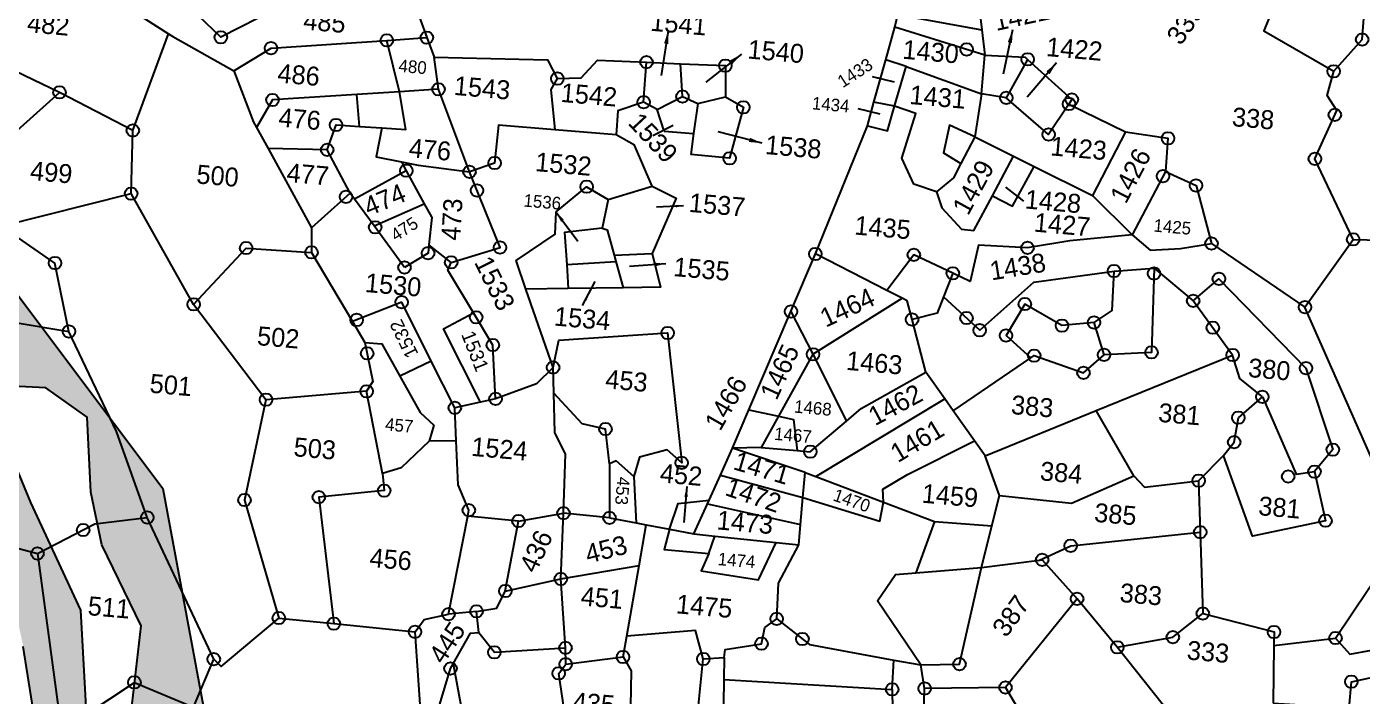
# Model space of a CAD drawing. Header units: metres. Extents: x 34 to 305800, y 82 to 1943652.
# Drawn here: x 302826.8 to 303323.5, y 1941229.6 to 1941478.6 of the extents above; entities that cross this region are included whole.
import ezdxf

# ---------------------------------------------------------------- set-up
doc = ezdxf.new("R2010")
doc.units = ezdxf.units.M
doc.header["$LTSCALE"] = 0.3
doc.header["$MEASUREMENT"] = 0
doc.layers.get('0').update_dxf_attribs({"linetype": 'CONTINUOUS'})
for name, color, linetype in [('POLY_HATCH', 12, 'CONTINUOUS'), ('POLY_PARCEL', 6, 'CONTINUOUS'), ('SYM_ARROW', 1, 'CONTINUOUS'), ('SYM_STONE', 1, 'CONTINUOUS'), ('TEXT_PARCEL', 7, 'CONTINUOUS')]:
    doc.layers.add(name, color=color, linetype=linetype)
doc.styles.add('TEXT_MAP', font='KRDEV050.TTF')
doc.dimstyles.get("Standard").update_dxf_attribs({"dimtxt": 0.18, "dimasz": 0.18, "dimexe": 0.18, "dimexo": 0.0625, "dimgap": 0.09, "dimtad": 0, "dimtih": 1, "dimtoh": 1, "dimdec": 4, "dimzin": 0, "dimdsep": 46, "dimtxsty": 'Standard', "dimcen": 0.09, "dimadec": 0, "dimazin": 0, "dimtfac": 1, "dimtdec": 4, "dimtofl": 0, "dimtmove": 0, "dimatfit": 3, "dimfxl": 1, "dimtolj": 1, "dimtzin": 0, "dimarcsym": 0})

# ---------------------------------------------------------------- blocks, each defined once
blk = doc.blocks.new('STONE')
blk.add_circle((0, 0), 0.851)
blk = doc.blocks.new('TEXTARROW')
blk.add_leader([(0.04, -0.01), (8.68, -0.01)], dimstyle='Standard', override={"dimtxt": 2.5, "dimasz": 2.5, "dimexe": 1.25, "dimexo": 0.625, "dimgap": 0.625, "dimtad": 1, "dimtih": 0, "dimtoh": 0, "dimzin": 8, "dimcen": 2.5, "dimtofl": 1})
blk = doc.blocks.new('RS')
at = {"layer": 'POLY_HATCH', "ltscale": 10}
h = blk.add_hatch(dxfattribs=at)
h.set_pattern_fill('ZIGZAG', color=256, scale=10, style=0)
h.set_pattern_definition([(0, (0, 0), (1.25, 1.25), [1.25, -1.25]), (90, (1.25, 0), (-1.25, 1.25), [1.25, -1.25])])
h.paths.add_polyline_path([(163.43, 127.71), (171.9, 102.72), (178.05, 102.04), (180.02, 90), (187.24, 83.65), (193.41, 88.96), (196.13, 103.87), (190.55, 119.55), (184.19, 142.49), (168.75, 159.72), (158.76, 179.81), (155.78, 199.64), (147.89, 218.79), (137.52, 228.03), (132.96, 225.17), (124.42, 222.32), (118.79, 216.63), (124.33, 199.62), (136.57, 182.53), (140.98, 170.92), (155, 150.39)])
h.paths.add_polyline_path([(160.45, 151.48), (157.51, 154.9), (155.8, 161.52), (152.61, 165.44), (147.47, 168.87), (145.75, 175.48), (141.09, 181.36), (136.68, 192.87), (138.64, 194.1), (138.15, 196.55), (130.31, 200.47), (127.13, 206.59), (123.94, 213.69), (124.68, 215.41), (126.39, 215.41), (129.09, 207.57), (130.31, 202.92), (134.97, 202.18), (139.62, 199.98), (144.53, 195.81), (147.47, 191.4), (152.12, 180.38), (157.51, 176.71), (162.17, 170.58), (165.6, 162.01), (169.27, 156.86), (164.37, 156.86)], flags=16)
h.paths.add_polyline_path([(162.9, 147.31), (163.9, 149.13), (168.31, 139.09), (172.23, 126.35), (174.43, 117.53), (180.56, 114.59), (179.09, 118.27), (177.38, 130.27), (171.74, 140.07), (168.55, 146.19), (165.86, 150.85), (172.23, 151.09), (176.39, 148.64), (177.38, 141.54), (178.85, 136.64), (183.26, 129.29), (183.01, 120.96), (189.38, 114.35), (192.08, 103.82), (189.38, 104.06), (186.93, 108.47), (182.52, 110.92), (175.17, 112.88), (171.74, 119.74), (169.76, 125.02), (164.86, 138)], flags=16)
h.paths.add_polyline_path([(153.35, 190.18), (149.67, 196.3), (143.3, 202.92), (135.21, 204.88), (133.99, 211.98), (128.6, 218.59), (132.76, 221.29), (134.23, 218.84), (138.64, 211.24), (145.26, 206.1), (152.37, 202.92), (154.57, 196.3)], flags=16)
at = {"layer": 'POLY_HATCH'}
blk.add_lwpolyline([(137.52, 228.03), (147.89, 218.79), (155.78, 199.64), (158.76, 179.81), (168.75, 159.72), (184.19, 142.49), (190.55, 119.55), (196.13, 103.87), (193.41, 88.96), (187.24, 83.65), (180.02, 90), (178.05, 102.04), (171.9, 102.72), (163.43, 127.71), (155, 150.39), (140.98, 170.92), (136.57, 182.53), (124.33, 199.62), (118.79, 216.63), (124.42, 222.32), (132.96, 225.17)], close=True, dxfattribs=at)
at = {"layer": 'POLY_HATCH', "ltscale": 10}
for points in [[(171.74, 119.74), (175.17, 112.88), (182.52, 110.92), (186.93, 108.47), (189.38, 104.06), (192.08, 103.82), (189.38, 114.35), (183.01, 120.96), (183.26, 129.29), (178.85, 136.64), (177.38, 141.54), (176.39, 148.64), (172.23, 151.09), (165.86, 150.85)], [(168.55, 146.19), (171.74, 140.07), (177.38, 130.27), (179.09, 118.27), (180.56, 114.59), (174.43, 117.53), (172.23, 126.35)]]:
    blk.add_lwpolyline(points, dxfattribs=at)
at = {"layer": 'POLY_PARCEL'}
for points in [[(291.87, 191.76), (294.31, 195.01), (294.28, 198.65), (299.25, 200.61), (298.71, 204.81), (295.66, 204.08), (294.42, 205.91)], [(171.09, 179.23), (157.08, 184.5), (156.31, 197.34), (164.13, 199.37)], [(249.84, 192.33), (250.59, 197.38)], [(285.6, 197.29), (284.92, 195.01), (291.87, 191.76)], [(165.53, 196.46), (167.26, 192.87), (180.97, 185.7)], [(252.11, 195.24), (251.94, 193.36), (258.12, 192.77)], [(257.74, 194.61), (258.12, 192.77)], [(249.25, 189.14), (249.84, 192.33)], [(258.61, 190.42), (249.84, 192.33)], [(258.12, 192.77), (258.61, 190.42)], [(295.1, 175.97), (290.81, 183.3), (292.49, 188.06), (291.45, 189.41), (291.87, 191.76)], [(192.89, 190.17), (185.95, 185.79), (181.35, 189.52)], [(204.02, 190.66), (205.51, 187.46)], [(258.61, 190.42), (262.48, 190.54), (262.72, 190.36)], [(258.62, 186.72), (258.61, 190.42)], [(262.72, 190.36), (261.01, 186.54)], [(262.72, 190.36), (267.25, 186.91), (267.01, 186.46)], [(248.49, 185.02), (249.25, 189.14)], [(251.24, 188.68), (249.25, 189.14)], [(250.48, 184.81), (251.24, 188.68)], [(251.24, 188.68), (258.62, 186.72)], [(201.73, 186.87), (205.51, 187.46)], [(205.51, 187.46), (206.36, 185.65)], [(226.57, 186.94), (229.82, 187.08)], [(229.82, 187.08), (234.08, 187.27), (234.35, 184.31)], [(230.27, 183.98), (229.82, 187.08)], [(187.45, 182.72), (190.81, 185.17), (201.73, 186.87)], [(203.35, 182.09), (201.73, 186.87)], [(206.36, 185.65), (217.16, 186.36), (218.23, 184.65)], [(218.23, 184.65), (220.49, 184.93), (221.9, 186.74), (226.57, 186.94)], [(226.62, 183.12), (226.57, 186.94)], [(258.62, 186.72), (258.34, 182.58)], [(261.01, 186.54), (258.62, 186.72)], [(267.01, 186.46), (265.33, 183.41), (261.01, 186.54)], [(267.01, 186.46), (272.6, 184.28)], [(178.37, 176.22), (180.97, 185.7)], [(180.97, 185.7), (181.39, 185.48), (187.45, 182.72)], [(207.05, 182.65), (206.36, 185.65)], [(218.23, 184.65), (217.71, 183.55), (218.41, 179.77)], [(248.07, 182.74), (248.49, 185.02)], [(248.07, 182.74), (250.01, 182.41), (250.48, 184.81)], [(250.48, 184.81), (248.49, 185.02)], [(255.17, 177.03), (252.95, 177.59), (251.58, 179.94), (252.56, 184.31), (250.48, 184.81)], [(227.96, 182.55), (230.27, 183.98)], [(230.27, 183.98), (231.77, 183.46)], [(234.35, 184.31), (236.13, 183.46), (235.25, 178.51), (231.53, 178.54)], [(231.77, 183.46), (231.63, 180.55)], [(231.77, 183.46), (234.35, 184.31)], [(258.34, 182.58), (255.84, 183.47), (255.5, 180.78), (257.25, 179.93)], [(272.6, 184.28), (270, 177.98)], [(272.6, 184.28), (276.69, 184.03), (276.73, 180.87)], [(187.45, 182.72), (189.77, 178.01), (190.1, 177.52)], [(203.35, 182.09), (199.34, 181.48)], [(201.97, 178.53), (204.29, 178.58), (203.35, 182.09)], [(207.05, 182.65), (203.35, 182.09)], [(210.67, 175.08), (207.05, 182.65)], [(226.62, 183.12), (224.24, 182.08), (224.28, 179.79)], [(227.96, 182.55), (226.62, 183.12)], [(228.81, 180.53), (227.96, 182.55)], [(244.18, 170.14), (248.07, 182.74)], [(258.34, 182.58), (257.25, 179.93)], [(258.34, 182.58), (262.17, 181.07)], [(199.34, 181.48), (191.38, 180.27), (190.1, 177.52)], [(199.85, 178.47), (199.34, 181.48)], [(260.5, 177.13), (262.17, 181.07)], [(262.17, 181.07), (264.24, 180.25)], [(276.73, 180.87), (274.09, 174.57)], [(276.73, 180.87), (279.75, 179.79), (281.69, 174.4)], [(218.41, 179.77), (213.05, 179.74), (212.98, 176.12), (210.67, 175.08)], [(224.28, 179.79), (218.41, 179.77)], [(228.14, 175.22), (226.11, 178.98), (224.28, 179.79)], [(228.81, 180.53), (231.63, 180.55)], [(231.63, 180.55), (231.53, 178.54)], [(257.25, 179.93), (256.65, 178.49), (255.17, 177.03)], [(260.5, 177.13), (262.48, 176.31), (264.24, 180.25)], [(264.24, 180.25), (270, 177.98)], [(164.53, 172.24), (171.09, 179.23)], [(178.37, 176.22), (171.09, 179.23)], [(196.98, 175.99), (197.61, 178.42), (199.85, 178.47)], [(199.85, 178.47), (201.97, 178.53)], [(201.97, 178.53), (201.7, 175.72), (204.13, 175.45)], [(190.1, 177.52), (191.37, 175.61)], [(255.17, 177.03), (255.81, 175.56), (257.83, 173.69), (259.02, 173.69), (260.5, 177.13)], [(270, 177.98), (274.09, 174.57)], [(178.74, 170.21), (178.37, 176.22)], [(196.98, 175.99), (191.37, 175.61)], [(199.52, 172.08), (196.98, 175.99)], [(295.1, 175.97), (300.45, 176.3), (302.95, 173), (300.11, 170.2), (302.44, 167.96), (304.83, 169.58), (308.47, 163.48), (308.22, 161.3), (309.54, 155.92), (303, 153.23), (300.9, 155.98), (298.74, 155.25), (291.09, 169.14)], [(291.09, 169.14), (295.1, 175.97)], [(191.37, 175.61), (196.14, 168.46)], [(204.66, 174.66), (199.99, 171.54)], [(204.13, 175.45), (205.73, 175.28), (210.67, 175.08)], [(204.13, 175.45), (204.66, 174.66)], [(204.66, 174.66), (206.64, 171.67)], [(209.68, 166.33), (214.19, 168.15), (210.67, 175.08)], [(217, 164.42), (215.82, 167.06), (219.32, 169.88), (219.23, 171.99), (221.91, 174.63), (224.05, 173.58)], [(224.05, 173.58), (228.14, 175.22)], [(228.14, 175.22), (230.49, 174.28), (228.67, 168.82)], [(274.09, 174.57), (268.21, 173.5), (264.26, 172.47), (259.59, 172.32), (259.09, 168.81), (257.39, 169.44)], [(274.09, 174.57), (275.92, 173.28), (278.8, 173.67), (281.69, 174.4)], [(281.69, 174.4), (291.09, 169.14)], [(224.05, 173.58), (223.73, 170.82)], [(199.52, 172.08), (196.14, 168.46)], [(199.99, 171.54), (199.52, 172.08)], [(202.06, 169.16), (199.99, 171.54)], [(202.06, 169.16), (206.64, 171.67)], [(206.64, 171.67), (207.47, 170.42), (207.42, 167.82)], [(223.73, 170.82), (220.2, 170.11), (220.66, 167.08)], [(223.73, 170.82), (224.23, 170.7), (225.1, 168.36)], [(257.39, 169.44), (253.53, 170.87), (251.26, 167.27)], [(256.7, 167.12), (260.41, 164.26), (265.15, 169.28), (272.67, 170.99)], [(271.2, 165.94), (272.82, 167.23), (272.67, 170.99)], [(276.46, 171.58), (276.9, 163.58), (272.41, 162.95)], [(272.67, 170.99), (276.46, 171.58)], [(276.46, 171.58), (280.43, 168.82)], [(280.43, 168.82), (282.69, 171.11), (291.69, 163.36), (294.92, 155.85), (293.36, 153.61)], [(166.7, 166.06), (178.74, 170.21)], [(185.58, 160.22), (178.74, 170.21)], [(242.34, 164.48), (244.18, 170.14)], [(251.26, 167.27), (244.18, 170.14)], [(257.39, 169.44), (256.7, 167.12)], [(196.14, 168.46), (196.34, 166.13)], [(205.29, 165.46), (202.06, 169.16)], [(225.1, 168.36), (228.67, 168.82)], [(225.1, 168.36), (225.31, 167.79)], [(228.67, 168.82), (229.76, 165.71), (226.21, 165.34)], [(284.62, 164), (280.43, 168.82)], [(207.42, 167.82), (207.41, 167.01), (205.29, 165.46)], [(209.68, 166.33), (207.42, 167.82)], [(220.66, 167.08), (225.31, 167.79)], [(220.66, 167.08), (221, 164.81)], [(225.31, 167.79), (226.21, 165.34)], [(252.79, 166.65), (251.26, 167.27)], [(256.7, 167.12), (256.23, 165.52), (253.9, 164.72)], [(271.2, 165.94), (268.18, 165.38), (264.47, 167.12), (262.95, 163.98), (265.49, 162.06)], [(173.97, 156.62), (172.07, 162.99), (166.7, 166.06)], [(185.58, 160.22), (190.1, 166), (196.34, 166.13)], [(196.34, 166.13), (200.8, 159.9)], [(212.22, 161.72), (209.43, 165.56), (209.68, 166.33)], [(244.78, 160.6), (252.79, 166.65)], [(253.9, 164.72), (253.29, 166.45), (252.79, 166.65)], [(272.41, 162.95), (271.2, 165.94)], [(221, 164.81), (217, 164.42)], [(220.22, 157.2), (217, 164.42)], [(226.21, 165.34), (221, 164.81)], [(239.16, 154.8), (242.34, 164.48)], [(242.34, 164.48), (244.78, 160.6)], [(255.64, 159.84), (253.9, 164.72)], [(265.49, 162.06), (265.79, 162.3), (270.61, 161.07), (272.41, 162.95)], [(272.13, 157.6), (284.62, 164)], [(287.79, 160.28), (285.51, 161.83), (284.62, 164)], [(205.31, 162.14), (200.8, 159.9)], [(208.61, 156.79), (205.31, 162.14)], [(213.62, 153.31), (209.49, 159.96), (212.22, 161.72)], [(215.02, 153.75), (214.32, 158.83), (212.22, 161.72)], [(258.57, 156.38), (265.49, 162.06)], [(220.22, 157.2), (220.53, 159.84), (230.81, 161.42), (233.22, 149.21), (231.72, 150.33), (229.17, 149.39), (228.79, 147.51)], [(244.78, 160.6), (242.02, 154.44)], [(244.78, 160.6), (248.5, 154.53)], [(193.23, 151.77), (185.58, 160.22)], [(200.8, 159.9), (202.15, 158.03)], [(248.5, 154.53), (249.8, 155.85), (255.64, 159.84)], [(257.65, 157.47), (255.64, 159.84)], [(284.58, 154.38), (285.49, 155.74), (285.68, 158.1), (287.79, 160.28)], [(287.79, 160.28), (291.62, 153.23), (293.36, 153.61)], [(202.15, 158.03), (203.77, 158.03), (205.75, 155.11)], [(202.15, 158.03), (203.24, 154.37), (202.72, 153.4)], [(152.67, 149.13), (168.8, 157.02), (173.97, 156.62)], [(182.94, 139.61), (179.31, 147.51), (173.97, 156.62)], [(208.61, 156.79), (205.75, 155.11)], [(211.22, 152.56), (208.61, 156.79)], [(220.22, 157.2), (218.77, 155.51), (215.02, 153.75)], [(220.49, 154.77), (220.22, 157.2)], [(246.07, 149.03), (257.65, 157.47)], [(258.57, 156.38), (257.65, 157.47)], [(261.96, 152.38), (272.13, 157.6)], [(276.24, 151.72), (272.13, 157.6)], [(260.82, 153.73), (258.57, 156.38)], [(205.75, 155.11), (207.97, 151.84), (209.38, 150.74), (209.08, 149.18)], [(226.38, 148.51), (225.7, 151.79), (223.44, 152.09), (220.49, 154.77)], [(222.41, 143.46), (222.11, 149.09), (220.91, 151.03), (220.49, 154.77)], [(237.93, 151.03), (239.16, 154.8)], [(239.16, 154.8), (242.02, 154.44)], [(242.02, 154.44), (240.63, 151.33)], [(242.02, 154.44), (243.46, 154.25), (244.09, 151.33)], [(244.09, 151.33), (245.33, 151.33), (248.5, 154.53)], [(284.58, 154.38), (282.43, 151.79)], [(293.36, 153.61), (294.8, 149.04), (288.01, 146.98), (284.58, 154.38)], [(202.72, 153.4), (193.23, 151.77)], [(204.89, 145.72), (202.72, 153.4)], [(213.62, 153.31), (211.22, 152.56)], [(215.02, 153.75), (213.62, 153.31)], [(252.68, 147.16), (252.51, 148.39), (254.74, 149.97), (260.82, 153.73)], [(261.96, 152.38), (260.82, 153.73)], [(193.23, 151.77), (192.03, 142.07), (196.26, 131.16)], [(211.62, 149.45), (211.22, 152.56)], [(263.66, 148.75), (261.96, 152.38)], [(263.66, 148.75), (270.55, 148.6), (276.24, 151.72)], [(276.24, 151.72), (277.35, 150.73), (282.43, 151.79)], [(282.43, 151.79), (283.01, 146.92)], [(236.99, 148.37), (237.93, 151.03)], [(240.63, 151.33), (237.93, 151.03)], [(245.01, 149.33), (237.93, 151.03)], [(240.63, 151.33), (244.09, 151.33)], [(209.08, 149.18), (206.63, 146.43), (204.89, 145.72)], [(211.62, 149.45), (209.08, 149.18)], [(213.34, 142.39), (213.4, 142.96), (212.19, 145.27), (211.62, 149.45)], [(245.01, 149.33), (246.07, 149.03)], [(245.01, 146.94), (245.01, 149.33)], [(246.07, 149.03), (252.68, 147.16)], [(228.79, 147.51), (226.99, 148.86), (226.38, 148.51)], [(226.38, 148.51), (226.82, 143.4)], [(236.12, 145.9), (236.99, 148.37)], [(236.99, 148.37), (245.01, 146.94)], [(263.19, 145.8), (263.66, 148.75)], [(296.72, 137.99), (302.11, 147.77), (306.57, 148.58), (310.42, 139.95)], [(228.79, 147.51), (229.38, 143.14)], [(245.01, 146.94), (252.5, 145.32), (252.68, 147.16)], [(245.01, 144.33), (245.01, 146.94)], [(252.68, 147.16), (257.68, 145.75)], [(267.97, 142.93), (270.83, 144.56), (283.01, 146.92)], [(283.01, 146.92), (283.93, 139.23)], [(204.89, 145.72), (205.2, 144.12), (199.06, 142.96), (201.52, 131.08)], [(232.61, 142.82), (233.23, 145.32), (236.12, 145.9)], [(234.96, 142.58), (236, 145.55)], [(236, 145.55), (236.12, 145.9)], [(236, 145.55), (245.01, 144.33)], [(257.68, 145.75), (256.36, 140.71)], [(257.68, 145.75), (263.19, 145.8)], [(262.54, 141.75), (263.19, 145.8)], [(245.01, 142.4), (245.01, 144.33)], [(218.2, 142.34), (222.41, 143.46)], [(222.7, 137.2), (222.41, 143.46)], [(226.82, 143.4), (222.41, 143.46)], [(226.82, 143.4), (229.38, 143.14)], [(229.38, 143.14), (230.37, 143.04)], [(230.02, 139.12), (230.37, 143.04)], [(230.37, 143.04), (232.61, 142.82)], [(232.61, 142.82), (232.28, 140.84), (236.54, 140.84)], [(232.61, 142.82), (234.96, 142.58)], [(234.96, 142.58), (236.97, 142.54)], [(236.54, 140.84), (236.97, 142.54)], [(236.97, 142.54), (242.83, 142.44)], [(262.54, 141.75), (267.97, 142.93)], [(267.97, 142.93), (268.23, 142.99), (271.87, 139.58)], [(212.33, 132.93), (213.34, 142.39)], [(218.2, 142.34), (213.34, 142.39)], [(217.53, 135.59), (218.2, 142.34)], [(236.54, 140.84), (235.96, 139.14), (241.47, 138.75), (242.83, 142.44)], [(242.83, 142.44), (245.01, 142.4)], [(243.52, 135.19), (243.4, 138.6), (245.01, 142.4)], [(256.36, 140.71), (262.54, 141.75)], [(257.58, 132.01), (261.25, 132.4), (262.54, 141.75)], [(257.58, 132.01), (252.94, 137.75), (254.42, 140.38), (256.36, 140.71)], [(172.81, 135.28), (178.02, 138.57), (182.94, 139.61)], [(190.42, 126.71), (182.94, 139.61)], [(222.7, 137.2), (230.02, 139.12)], [(229.43, 132.32), (230.02, 139.12)], [(271.87, 139.58), (265.81, 130.57)], [(276.09, 135.31), (271.87, 139.58)], [(276.09, 135.31), (281.27, 136.73), (283.93, 139.23)], [(283.93, 139.23), (290.84, 138.06), (290.93, 136.78)], [(290.93, 136.78), (296.72, 137.99)], [(291.34, 131.29), (298.59, 131.49), (298.59, 133.98), (304.83, 135.92), (304.3, 138.26)], [(296.72, 137.99), (298.21, 136.58), (304.3, 138.26)], [(158.65, 134.58), (168.18, 136.79), (169.56, 135.85), (172.81, 135.28)], [(217.53, 135.59), (222.7, 137.2)], [(223.71, 130.7), (222.7, 137.2)], [(290.93, 136.78), (291.34, 131.29)], [(172.81, 135.28), (176.42, 119.28)], [(214.97, 133.42), (216.88, 133.89), (217.53, 135.59)], [(238.87, 131.09), (238.87, 131.86), (242.28, 132.71), (242.47, 134.26), (243.52, 135.19)], [(243.52, 135.19), (246.86, 133.02), (254.98, 132.25)], [(290.27, 116.83), (289.41, 117.44), (283.59, 119.18), (288.9, 124.63), (287.59, 130.19), (283.8, 127.18), (276.09, 135.31)], [(209.3, 130.97), (210.06, 132.21), (212.33, 132.93)], [(214.97, 133.42), (212.33, 132.93)], [(215.35, 131.42), (214.97, 133.42)], [(236.89, 130.78), (235.92, 133.41), (229.43, 132.32)], [(190.42, 126.71), (191.18, 126.09), (196.26, 131.16)], [(196.26, 131.16), (201.52, 131.08)], [(201.52, 131.08), (209.3, 130.97)], [(213.19, 128.26), (214.56, 131.31), (215.35, 131.42)], [(215.35, 131.42), (217, 129.69), (223.71, 130.7)], [(229.25, 130.31), (229.43, 132.32)], [(236.89, 130.78), (238.87, 131.09)], [(238.87, 131.09), (239.02, 129.01)], [(254.98, 132.25), (257.58, 132.01)], [(255.07, 129.46), (254.98, 132.25)], [(258.14, 129.81), (257.58, 132.01)], [(211.18, 119.11), (209.3, 130.97)], [(223.87, 129.15), (223.71, 130.7)], [(223.87, 129.15), (229.25, 130.31)], [(229.25, 130.31), (230.15, 129.07), (230.7, 120.63)], [(236.74, 119.32), (236.89, 130.78)], [(265.81, 130.57), (258.14, 129.81)], [(258.29, 126.75), (258.14, 129.81)], [(265.81, 130.57), (273.76, 119.43), (270.59, 116.55)], [(225.3, 119.78), (223.28, 128.22), (223.87, 129.15)], [(239.02, 129.01), (255.07, 129.46)], [(239.02, 129.01), (239.36, 124.35)], [(255.07, 129.46), (255.46, 125.59)], [(211.18, 119.11), (212.97, 127.78), (213.19, 128.26)], [(213.19, 128.26), (217.59, 112.25)], [(188.88, 121.99), (190.42, 126.71)], [(176.55, 118.67), (183.08, 123.86), (188.88, 121.99)]]:
    blk.add_lwpolyline(points, dxfattribs=at)
at = {"layer": 'SYM_ARROW'}
for p, xscale, yscale, zscale, rotation in [((261.06, 193.07), 0.5, 0.5, 0.5, 262.869985693514), ((228.37, 190.13), 0.5, 0.5, 0.5, 265.9916927002059), ((265.51, 190.29), 0.5, 0.5, 0.5, 234.3254680189724), ((235.53, 188.51), 0.5, 0.5, 0.5, 223.358339045208), ((248.08, 187.44), 0.25, 0.25, 0.25, 352.0007575722863), ((247, 184.29), 0.25, 0.25, 0.25, 352.0007575722863), ((227.77, 180.03), 0.25, 0.25, 0.25, 32.21084543946653), ((238.23, 180.21), 0.5, 0.5, 0.5, 170.7199799899972), ((263.55, 176.88), 0.25, 0.25, 0.25, 147.8225512100562), ((231.29, 173.63), 0.3, 0.3, 0.3, 188.2203955389308), ((219.21, 171.97), 0.4, 0.4, 0.4, 312.0714714925571), ((230.08, 167.98), 0.4, 0.4, 0.4, 189.253127708766), ((222.49, 163.31), 0.3, 0.3, 0.3, 67.36421610105053), ((233.91, 147.03), 0.3999999999999915, 0.3999999999999915, 0.3999999999999915, 270)]:
    blk.add_blockref('TEXTARROW', p, dxfattribs=dict(at, xscale=xscale, yscale=yscale, zscale=zscale, rotation=rotation))
at = {"layer": 'SYM_STONE', "xscale": 0.7, "yscale": 0.7, "zscale": 0.7}
for p in [(294.31, 195.01), (291.87, 191.76), (256.85, 190.8), (262.72, 190.36), (201.73, 186.87), (205.51, 187.46), (226.57, 186.94), (234.08, 187.27), (261.01, 186.54), (267.25, 186.91), (292.34, 187.64), (185.95, 185.79), (267.01, 186.46), (190.81, 185.17), (218.23, 184.65), (230.27, 183.98), (276.69, 184.03), (226.62, 183.12), (236.13, 183.46), (265.33, 183.41), (290.81, 183.3), (207.05, 182.65), (191.38, 180.27), (276.53, 180.4), (171.09, 179.23), (279.75, 179.79), (197.61, 178.42), (235.25, 178.51), (178.37, 176.22), (196.98, 175.99), (210.67, 175.08), (212.98, 176.12), (295.1, 175.97), (204.66, 174.66), (221.91, 174.63), (281.69, 174.4), (211.54, 173.37), (199.15, 171.68), (264.26, 172.47), (178.74, 170.21), (244.18, 170.14), (253.53, 170.87), (272.67, 170.99), (276.49, 171.09), (282.69, 171.11), (202.18, 169.03), (257.39, 169.44), (280.43, 168.82), (291.09, 169.14), (214.19, 168.15), (196.34, 166.13), (207.41, 167.01), (209.68, 166.33), (264.47, 167.12), (282.51, 166.43), (190.1, 166), (205.29, 165.46), (259.05, 165.31), (268.18, 165.38), (271.2, 165.94), (242.34, 164.48), (253.9, 164.72), (260.41, 164.26), (262.95, 163.98), (276.9, 163.58), (284.62, 164), (172.07, 162.99), (265.79, 162.3), (272.41, 162.95), (291.69, 163.36), (205.31, 162.14), (212.5, 161.33), (230.81, 161.42), (270.61, 161.07), (185.58, 160.22), (201.18, 160.09), (244.78, 160.6), (287.79, 160.28), (214.32, 158.83), (285.68, 158.1), (173.97, 156.62), (202.46, 157), (220.22, 157.2), (285.49, 155.74), (294.92, 155.85), (202.72, 153.4), (215.02, 153.75), (293.36, 153.61), (211.22, 152.56), (290.9, 152.93), (193.23, 151.77), (225.7, 151.79), (245.33, 151.33), (282.43, 151.79), (233.22, 149.21), (294.8, 149.04), (283.01, 146.92), (270.83, 144.56), (205.2, 144.12), (222.41, 143.46), (226.82, 143.4), (192.03, 142.07), (199.06, 142.96), (213.4, 142.96), (218.2, 142.34), (268.23, 142.99), (182.94, 139.61), (271.87, 139.58), (283.93, 139.23), (176.96, 137.89), (222.7, 137.2), (290.84, 138.06), (296.72, 137.99), (217.53, 135.59), (281.27, 136.73), (172.81, 135.28), (243.52, 135.19), (276.09, 135.31), (214.97, 133.42), (246.13, 133.5), (298.59, 133.98), (212.33, 132.93), (242.28, 132.71), (261.25, 132.4), (196.26, 131.16), (201.52, 131.08), (209.3, 130.97), (223.71, 130.7), (236.89, 130.78), (265.81, 130.57), (217, 129.69), (229.25, 130.31), (255.07, 129.46), (258.14, 129.81), (223.28, 128.22), (223.87, 129.15), (190.42, 126.71), (212.97, 127.78), (183.08, 123.86)]:
    blk.add_blockref('STONE', p, dxfattribs=at)
at = {"layer": 'TEXT_PARCEL', "style": 'TEXT_MAP'}
for s, height, rotation, p in [('339', 1.8, 60.0838, (277.15, 192.86)), ('1421', 1.8, 17.2682, (259.5, 192.79)), ('1433', 1.2, 38.1059, (245.41, 186.08)), ('1426', 1.8, 67.6055, (273.25, 177.37)), ('1539', 1.8, 318.0326, (225.23, 180.95)), ('1429', 1.8, 66.2827, (258.36, 174.96)), ('474', 1.8, 27.4503, (201.47, 170.01)), ('473', 1.8, 91.4703, (210.34, 168.43)), ('1438', 1.8, 14.313, (261.12, 169.08)), ('475', 1.2, 37.377, (204.25, 167.83)), ('1533', 1.8, 301.391, (211.83, 166.53)), ('1464', 1.8, 29.7275, (245.77, 163.22)), ('1532', 1.277, 120.9816, (207.35, 157.38)), ('1465', 1.8, 70.4141, (241.71, 155.84)), ('1531', 1.332, 296.5812, (211.2, 159.59)), ('1466', 1.8, 65.2094, (236.61, 152.46)), ('1462', 1.8, 33.0522, (251.26, 154.28)), ('1461', 1.8, 35.7698, (253.73, 150.96)), ('1471', 1.8, 348.5585, (238.06, 149.04)), ('1472', 1.8, 345.9733, (237.48, 146.53)), ('1470', 1.2, 345.589, (247.8, 146.91)), ('453', 1.2, 270, (227.23, 147.4)), ('436', 1.8, 70.1882, (220.28, 137.43)), ('453', 1.8, 19.3463, (225.16, 138.87)), ('387', 1.8, 59.6032, (265.48, 135.23)), ('445', 1.8, 61.9107, (212.27, 128.03))]:
    blk.add_text(s, height=height, rotation=rotation, dxfattribs=at).set_placement(p)
for s, height, p in [('1422', 1.8, (264.4, 190.83)), ('1541', 1.8, (226.62, 189.96)), ('1430', 1.8, (250.78, 189.39)), ('1540', 1.8, (236.08, 188.13)), ('485', 1.8, (193.67, 187.21)), ('338', 1.8, (282.61, 185.72)), ('482', 1.8, (167.47, 184.67)), ('1431', 1.8, (251.83, 185.15)), ('480', 1.2, (203.07, 183.98)), ('1434', 1.2, (242.62, 183.84)), ('486', 1.8, (191.65, 181.97)), ('1543', 1.8, (208.5, 182.25)), ('1542', 1.8, (218.7, 182.47)), ('1423', 1.8, (265.62, 181.44)), ('1538', 1.8, (238.53, 179.21)), ('476', 1.8, (192.11, 177.79)), ('476', 1.8, (204.73, 175.96)), ('1532', 1.8, (216.85, 175.69)), ('1428', 1.8, (263.63, 176.19)), ('1427', 1.8, (264.69, 174.07)), ('1425', 1.2, (276.06, 175.06)), ('477', 1.8, (193.34, 172.61)), ('1537', 1.8, (231.78, 173.09)), ('500', 1.8, (184.79, 171.72)), ('1536', 1.2, (216.05, 172.23)), ('1435', 1.8, (247.67, 172.31)), ('499', 1.8, (168.97, 170.67)), ('1535', 1.8, (230.83, 166.87)), ('1530', 1.8, (201.69, 162.81)), ('1534', 1.8, (219.91, 161.19)), ('380', 1.8, (286.22, 162.04)), ('1463', 1.8, (248, 159.4)), ('502', 1.8, (191.88, 156.88)), ('383', 1.8, (264.02, 156.57)), ('381', 1.8, (278.06, 157.05)), ('453', 1.8, (225.3, 155.65)), ('1468', 1.2, (243.44, 154.91)), ('501', 1.8, (182.08, 151.48)), ('1467', 1.2, (241.77, 152.16)), ('384', 1.8, (267.32, 150.52)), ('457', 1.2, (204.76, 149.84)), ('381', 1.8, (288.33, 149.02)), ('1524', 1.8, (213.13, 148.14)), ('452', 1.8, (231.26, 147.18)), ('1459', 1.8, (256.28, 147.42)), ('503', 1.8, (196.27, 146.64)), ('385', 1.8, (272.81, 147.03)), ('1473', 1.8, (237.04, 143.19)), ('383', 1.8, (275.89, 139.63)), ('1474', 1.2, (237.45, 139.81)), ('456', 1.8, (204.39, 136.76)), ('451', 1.8, (224.76, 134.85)), ('1475', 1.8, (233.87, 134.89)), ('333', 1.8, (282.74, 134.73)), ('511', 1.8, (178.04, 129.86)), ('435', 1.8, (224.85, 124.77))]:
    blk.add_text(s, height=height, dxfattribs=at).set_placement(p)

msp = doc.modelspace()

# ---------------------------------------------------------------- block references
at = {"xscale": 3.9035063544516, "yscale": 3.9035063544516, "zscale": 3.9035063544516, "rotation": 355.0238610688805}
msp.add_blockref('RS', (302112.94, 1940815.1), dxfattribs=at)

doc.saveas('drawing.dxf')
